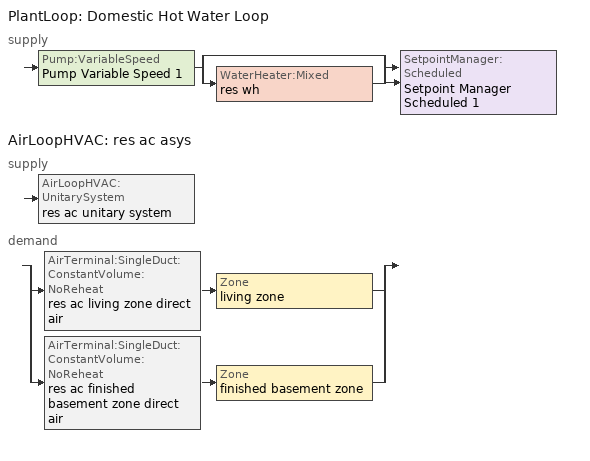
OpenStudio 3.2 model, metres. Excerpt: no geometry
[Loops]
PlantLoop 'Domestic Hot Water Loop'
 supply: Pump:VariableSpeed 'Pump Variable Speed 1' > split
  | bypass
  | WaterHeater:Mixed 'res wh'
  join > SetpointManager:Scheduled 'Setpoint Manager Scheduled 1'
AirLoopHVAC 'res ac asys'
 supply: AirLoopHVAC:UnitarySystem 'res ac unitary system'
 demand: split
  | AirTerminal:SingleDuct:ConstantVolume:NoReheat 'res ac living zone direct air' > Zone 'living zone'
  | AirTerminal:SingleDuct:ConstantVolume:NoReheat 'res ac finished basement zone direct air' > Zone 'finished basement zone'
[Sizing:Zone] Zone Cooling Design Supply Air Temperature Input Method=SupplyAirTemperature; Zone Cooling Design Supply Air Temperature {C}=14; Zone Cooling Design Supply Air Temperature Difference {deltaC}=11.11; Zone Heating Design Supply Air Temperature Input Method=SupplyAirTemperature; Zone Heating Design Supply Air Temperature {C}=40; Zone Heating Design Supply Air Temperature Difference {deltaC}=11.11; Zone Cooling Design Supply Air Humidity Ratio {kg-H2O/kg-air}=0.0085; Zone Heating Design Supply Air Humidity Ratio {kg-H2O/kg-air}=0.008; Cooling Design Air Flow Method=DesignDay; Heating Design Air Flow Method=DesignDay; Account for Dedicated Outdoor Air System=No; Dedicated Outdoor Air System Control Strategy=NeutralSupplyAir; Dedicated Outdoor Air Low Setpoint Temperature for Design {C}=autosize; Dedicated Outdoor Air High Setpoint Temperature for Design {C}=autosize
living zone; finished basement zone
[Zone equipment]
living zone: res ac living zone direct air, res bb living zone convective electric
finished basement zone: res ac finished basement zone direct air, res bb finished basement zone convective electric
[PlantLoop]
Domestic Hot Water Loop: Glycol Concentration=0; Maximum Loop Flow Rate {m3/s}=0.01; Plant Loop Volume {m3}=0.003; Load Distribution Scheme=Optimal
[Sizing:Plant]
Domestic Hot Water Loop: Loop Type=Heating; Design Loop Exit Temperature {C}=52.6667; Loop Design Temperature Difference {deltaC}=5.55556; Sizing Option=NonCoincident; Zone Timesteps in Averaging Window=1; Coincident Sizing Factor Mode=None
[Pump:VariableSpeed]
Pump Variable Speed 1: Rated Flow Rate {m3/s}=0.01; Rated Pump Head {Pa}=1; Rated Power Consumption {W}=0; Motor Efficiency=1; Fraction of Motor Inefficiencies to Fluid Stream=0; Coefficient 1 of the Part Load Performance Curve=0; Coefficient 2 of the Part Load Performance Curve=1; Coefficient 3 of the Part Load Performance Curve=0; Coefficient 4 of the Part Load Performance Curve=0; Pump Control Type=Intermittent; Skin Loss Radiative Fraction=0.5; Design Power Sizing Method=PowerPerFlowPerPressure; Design Electric Power per Unit Flow Rate {W/(m3/s)}=348701.1; Design Shaft Power per Unit Flow Rate per Unit Head {W-s/m3-Pa}=1.28205; Design Minimum Flow Rate Fraction=0
[SetpointManager:Scheduled]
Setpoint Manager Scheduled 1: Control Variable=Temperature; Schedule=dhw temp
[WaterHeater:Mixed]
res wh: Tank Volume {m3}=0.143846; Setpoint Temperature Schedule=WH Setpoint Temp; Deadband Temperature Difference {deltaC}=2; Maximum Temperature Limit {C}=99; Heater Control Type=Cycle; Heater Maximum Capacity {W}=11722.8; Heater Minimum Capacity {W}=0; Heater Fuel Type=Propane; Heater Thermal Efficiency=0.773298; Off Cycle Parasitic Fuel Consumption Rate {W}=0; Off Cycle Parasitic Fuel Type=Electricity; Off Cycle Parasitic Heat Fraction to Tank=0; On Cycle Parasitic Fuel Consumption Rate {W}=0; On Cycle Parasitic Fuel Type=Electricity; On Cycle Parasitic Heat Fraction to Tank=0; Ambient Temperature Indicator=ThermalZone; Ambient Temperature Thermal Zone=finished basement zone; Off Cycle Loss Coefficient to Ambient Temperature {W/K}=4.15693; Off Cycle Loss Fraction to Thermal Zone=0.64; On Cycle Loss Coefficient to Ambient Temperature {W/K}=4.15693; On Cycle Loss Fraction to Thermal Zone=1; Use Side Effectiveness=1; Source Side Effectiveness=1; Use Side Design Flow Rate {m3/s}=autosize; Source Side Design Flow Rate {m3/s}=autosize; Indirect Water Heating Recovery Time {hr}=1.5; Source Side Flow Control Mode=IndirectHeatPrimarySetpoint
[WaterHeater:Sizing]
res wh: Design Mode=PeakDraw; Time Storage Can Meet Peak Draw {hr}=0.538503; Time for Tank Recovery {hr}=0; Nominal Tank Volume for Autosizing Plant Connections {m3}=1
[Coil:Cooling:DX:SingleSpeed]
res ac cooling coil: Availability Schedule=Always On Discrete; Rated Total Cooling Capacity {W}=17584.3; Rated Sensible Heat Ratio=0.740403; Rated COP {W/W}=3.95054; Rated Air Flow Rate {m3/s}=0.911095; Rated Evaporator Fan Power Per Volume Flow Rate {W/(m3/s)}=773.391; Total Cooling Capacity Function of Temperature Curve=Cool-Cap-fT1; Total Cooling Capacity Function of Flow Fraction Curve=Cool-Cap-fFF1; Energy Input Ratio Function of Temperature Curve=Cool-EIR-fT1; Energy Input Ratio Function of Flow Fraction Curve=Cool-EIR-fFF1; Part Load Fraction Correlation Curve=Cool-PLF-fPLR1; Minimum Outdoor Dry-Bulb Temperature for Compressor Operation {C}=-25; Nominal Time for Condensate Removal to Begin {s}=1000; Ratio of Initial Moisture Evaporation Rate and Steady State Latent Capacity=1.5; Maximum Cycling Rate {cycles/hr}=3; Latent Capacity Time Constant {s}=45; Condenser Type=AirCooled; Evaporative Condenser Effectiveness=0; Evaporative Condenser Air Flow Rate {m3/s}=Autosize; Evaporative Condenser Pump Rated Power Consumption {W}=Autosize; Crankcase Heater Capacity {W}=0; Maximum Outdoor Dry-Bulb Temperature for Crankcase Heater Operation {C}=12.7778; Basin Heater Capacity {W/K}=0; Basin Heater Setpoint Temperature {C}=10
[Fan:OnOff]
res ac clg supply fan: Availability Schedule=Always On Discrete; Fan Total Efficiency=0.75; Pressure Rise {Pa}=794.58; Maximum Flow Rate {m3/s}=1.17751; Motor Efficiency=1; Motor In Airstream Fraction=1; Fan Power Ratio Function of Speed Ratio Curve=Fan On Off Power Curve; Fan Efficiency Ratio Function of Speed Ratio Curve=Fan On Off Efficiency Curve
[AirLoopHVAC:UnitarySystem]
res ac unitary system: Control Type=Load; Controlling Zone or Thermostat Location=living zone; Dehumidification Control Type=None; Availability Schedule=Always On Discrete; Supply Fan=res ac clg supply fan; Fan Placement=BlowThrough; Supply Air Fan Operating Mode Schedule=Always Off Discrete; DX Heating Coil Sizing Ratio=1; Cooling Coil=res ac cooling coil; Use DOAS DX Cooling Coil=No; DOAS DX Cooling Coil Leaving Minimum Air Temperature {C}=2; Latent Load Control=SensibleOnlyLoadControl; Supply Air Flow Rate Method During Cooling Operation=SupplyAirFlowRate; Supply Air Flow Rate During Cooling Operation {m3/s}=1.17751; Supply Air Flow Rate Method During Heating Operation=SupplyAirFlowRate; Supply Air Flow Rate During Heating Operation {m3/s}=0; Supply Air Flow Rate When No Cooling or Heating is Required {m3/s}=0; Maximum Supply Air Temperature {C}=48.8889; Maximum Outdoor Dry-Bulb Temperature for Supplemental Heater Operation {C}=21; Maximum Cycling Rate {cycles/hr}=2.5; Heat Pump Time Constant {s}=60; Fraction of On-Cycle Power Use=0.01; Heat Pump Fan Delay Time {s}=60; Ancilliary On-Cycle Electric Power {W}=0; Ancilliary Off-Cycle Electric Power {W}=0
[AirLoopHVAC]
res ac asys: Availability Schedule=Always On Discrete; Design Supply Air Flow Rate {m3/s}=1.17751; Design Return Air Flow Fraction of Supply Air Flow=1
[Sizing:System]
res ac asys: Type of Load to Size On=Sensible; Design Outdoor Air Flow Rate {m3/s}=Autosize; Central Heating Maximum System Air Flow Ratio=0.3; Preheat Design Temperature {C}=7; Preheat Design Humidity Ratio {kg-H2O/kg-Air}=0.008; Precool Design Temperature {C}=12.8; Precool Design Humidity Ratio {kg-H2O/kg-Air}=0.008; Central Cooling Design Supply Air Temperature {C}=12.8; Central Heating Design Supply Air Temperature {C}=16.7; Sizing Option=NonCoincident; 100% Outdoor Air in Cooling=Yes; 100% Outdoor Air in Heating=Yes; Central Cooling Design Supply Air Humidity Ratio {kg-H2O/kg-Air}=0.0085; Central Heating Design Supply Air Humidity Ratio {kg-H2O/kg-Air}=0.008; Cooling Design Air Flow Method=DesignDay; Cooling Design Air Flow Rate {m3/s}=0; Heating Design Air Flow Method=DesignDay; Heating Design Air Flow Rate {m3/s}=0; System Outdoor Air Method=ZoneSum; Zone Maximum Outdoor Air Fraction=1; Cooling Supply Air Flow Rate Per Floor Area {m3/s-m2}=0.00996765; Cooling Fraction of Autosized Cooling Supply Air Flow Rate=1; Cooling Supply Air Flow Rate Per Unit Cooling Capacity {m3/s-W}=3.94755e-05; Heating Supply Air Flow Rate Per Floor Area {m3/s-m2}=0.00996765; Heating Fraction of Autosized Heating Supply Air Flow Rate=1; Heating Fraction of Autosized Cooling Supply Air Flow Rate=1; Heating Supply Air Flow Rate Per Unit Heating Capacity {m3/s-W}=3.15882e-05; Cooling Design Capacity Method=CoolingDesignCapacity; Cooling Design Capacity {W}=autosize; Cooling Design Capacity Per Floor Area {W/m2}=234.7; Fraction of Autosized Cooling Design Capacity=1; Heating Design Capacity Method=HeatingDesignCapacity; Heating Design Capacity {W}=autosize; Heating Design Capacity Per Floor Area {W/m2}=157; Fraction of Autosized Heating Design Capacity=1; Central Cooling Capacity Control Method=OnOff
[AirTerminal:SingleDuct:ConstantVolume:NoReheat] Availability Schedule=Always On Discrete
Name | Maximum Air Flow Rate {m3/s}
res ac living zone direct air | 1.07398
res ac finished basement zone direct air | 0.103527
[ZoneHVAC:Baseboard:Convective:Electric] Availability Schedule=Always On Discrete; Efficiency=1
Name | Nominal Capacity {W}
res bb living zone convective electric | 26730.4
res bb finished basement zone convective electric | 2576.69
[ElectricEquipment:Definition] Design Level Calculation Method=EquipmentLevel; Design Level {W}=0; Fraction Latent=0; Fraction Radiant=0; Fraction Lost=1
res infil_1 house fan; res infil_1 range fan; res infil_1 bath fan
[OtherEquipment:Definition] Design Level Calculation Method=EquipmentLevel; Design Level {W}=0
res ds res ac asys SupSLkToLvEq; res ds res ac asys SupLatLkToLvEq; res ds res ac asys SupDCnToLvEq; res ds res ac asys SupDCnToAhEq; res ds res ac asys RetDCnToPlEq; res ds res ac asys RetDCnToAhEquip; res ds res ac asys SupSLkToAhEq; res ds res ac asys SupLatLkToAhEq; res ds res ac asys RetSLkEq; res ds res ac asys RetLatLkEq
[EnergyManagementSystem:Sensor]
Name | Output Variable or Output Meter Index Key | Output Variable or Output Meter
res_af_1_tin_s | living zone | Zone Mean Air Temperature
res_af_1_tt_s | living zone | Zone Outdoor Air Drybulb Temperature
res_ds_res_ac_asys_fan_rtf_s | res ac clg supply fan | Fan Runtime Fraction
res_ds_res_ac_asys_win_s | living zone | Zone Mean Air Humidity Ratio
res_ds_res_ac_asys_ah_t_s | finished basement zone | Zone Air Temperature
res_ds_res_ac_asys_ah_w_s | finished basement zone | Zone Mean Air Humidity Ratio
res_infil_1_bath_sch_s | res mv_1 bath exhaust schedule | Schedule Value
res_infil_1_wh_sch_s | Always On Discrete | Schedule Value
[EnergyManagementSystem:Actuator]
Name | Actuated Component | Actuated Component Type | Actuated Component Control Type
res_nv_1_flow_act | res nv_1 flow | Zone Infiltration | Air Exchange Flow Rate
res_ds_res_ac_asys_SupSLkToLvEq_act | res ds res ac asys SupSLkToLvEq | OtherEquipment | Power Level
res_ds_res_ac_asys_SupLatLkToLvEq_act | res ds res ac asys SupLatLkToLvEq | OtherEquipment | Power Level
res_ds_res_ac_asys_SupDCnToLvEq_act | res ds res ac asys SupDCnToLvEq | OtherEquipment | Power Level
res_ds_res_ac_asys_SupDCnToAhEq_act | res ds res ac asys SupDCnToAhEq | OtherEquipment | Power Level
res_ds_res_ac_asys_RetDCnToPlEq_act | res ds res ac asys RetDCnToPlEq | OtherEquipment | Power Level
res_ds_res_ac_asys_RetDCnToAhEquip_act | res ds res ac asys RetDCnToAhEquip | OtherEquipment | Power Level
res_ds_res_ac_asys_SupSLkToAhEq_act | res ds res ac asys SupSLkToAhEq | OtherEquipment | Power Level
res_ds_res_ac_asys_SupLatLkToAhEq_act | res ds res ac asys SupLatLkToAhEq | OtherEquipment | Power Level
res_ds_res_ac_asys_RetSLkEq_act | res ds res ac asys RetSLkEq | OtherEquipment | Power Level
res_ds_res_ac_asys_RetLatLkEq_act | res ds res ac asys RetLatLkEq | OtherEquipment | Power Level
res_ds_res_ac_asys_AhToLivMix_act | res ds res ac asys AhToLivMix | ZoneMixing | Air Exchange Flow Rate
res_ds_res_ac_asys_LivToAhMix_act | res ds res ac asys LivToAhMix | ZoneMixing | Air Exchange Flow Rate
res_infil_1_house_fan_act | res infil_1 house fan | ElectricEquipment | Electricity Rate
res_infil_1_range_fan_act | res infil_1 range fan | ElectricEquipment | Electricity Rate
res_infil_1_bath_fan_act | res infil_1 bath fan | ElectricEquipment | Electricity Rate
res_infil_1_flow_act | res infil_1 flow | Zone Infiltration | Air Exchange Flow Rate
[EnergyManagementSystem:Program]
res_nv_1_program: Set Tdiff = res_af_1_tin_s-res_af_1_tt_s; Set dT = (@Abs Tdiff); Set pt = (@RhFnTdbWPb res_af_1_tt_s res_nv_wt_s res_nv_pb_s); Set NVA = 17400.224101717125; Set Cs = 0.00017926040778923255; Set Cw = 8.70903777141566e-05; Set MNV = 3.8963980910592118; Set MHR = 0.0115; Set MRH = 0.7; Set temp1 = (res_nv_1_nva_s*NVA); Set SGNV = temp1*((((Cs*dT)+(Cw*(res_af_vw_s^2)))^0.5)/1000); If (res_nv_wt_s<MHR) && (pt<MRH) && (res_af_1_tin_s>res_nv_1_sp_s); Set temp2 = (res_af_1_tin_s-res_nv_1_sp_s); Set NVadj1 = temp2/(res_af_1_tin_s-res_af_1_tt_s); Set NVadj2 = (@Min NVadj1 1); Set NVadj3 = (@Max NVadj2 0); Set NVadj = SGNV*NVadj3; Set res_nv_1_flow_act = (@Min NVadj MNV); Else; Set res_nv_1_flow_act = 0; EndIf
res_ds_res_ac_asys_program: Set res_ds_res_ac_asys_AhMfr = res_ds_res_ac_asys_ah_mfr_s; Set res_ds_res_ac_asys_FanRtf = res_ds_res_ac_asys_fan_rtf_s; Set res_ds_res_ac_asys_AhVfr = res_ds_res_ac_asys_ah_vfr_s; Set res_ds_res_ac_asys_AhTt = res_ds_res_ac_asys_ah_tt_s; Set res_ds_res_ac_asys_AhWt = res_ds_res_ac_asys_ah_wt_s; Set res_ds_res_ac_asys_RaT = res_ds_res_ac_asys_ra_t_s; Set res_ds_res_ac_asys_RaW = res_ds_res_ac_asys_ra_w_s; Set res_ds_res_ac_asys_AhT = res_ds_res_ac_asys_ah_t_s; Set res_ds_res_ac_asys_AhW = res_ds_res_ac_asys_ah_w_s; Run res_ds_res_ac_asys_lk_subrout; Set res_ds_res_ac_asys_SupSLkToLvEq_act = res_ds_res_ac_asys_SupSLkToLv; Set res_ds_res_ac_asys_SupLatLkToLvEq_act = res_ds_res_ac_asys_SupLatLkToLv; Set res_ds_res_ac_asys_SupDCnToLvEq_act = res_ds_res_ac_asys_SupDCnToLv; Set res_ds_res_ac_asys_SupDCnToAhEq_act = res_ds_res_ac_asys_SupDCnToAh; Set res_ds_res_ac_asys_SupSLkToAhEq_act = res_ds_res_ac_asys_SupSLkToAh; Set res_ds_res_ac_asys_SupLatLkToAhEq_act = res_ds_res_ac_asys_SupLatLkToAh; Set res_ds_res_ac_asys_RetSLkEq_act = res_ds_res_ac_asys_RetSLk; Set res_ds_res_ac_asys_RetLatLkEq_act = res_ds_res_ac_asys_RetLatLk; Set res_ds_res_ac_asys_RetDCnToPlEq_act = res_ds_res_ac_asys_RetDCnToPl; Set res_ds_res_ac_asys_RetDCnToAhEquip_act = res_ds_res_ac_asys_RetDCnToAh; Set res_ds_res_ac_asys_AhToLivMix_act = res_ds_res_ac_asys_AhToLiv; Set res_ds_res_ac_asys_LivToAhMix_act = res_ds_res_ac_asys_LivToAh
res_infil_1_program: Set p_m = 0.14; Set p_s = 0.22; Set s_m = 270; Set s_s = 370; Set z_m = 9.99744; Set z_s = 4.8768; Set f_t = (((s_m/z_m)^p_m)*((z_s/s_s)^p_s)); Set Tdiff = res_af_1_tin_s-res_af_1_tt_s; Set dT = @Abs Tdiff; Set c = 0.1078; Set Cs = 0.0901; Set Cw = 0.1284; Set n = 0.67; Set sft = (f_t*0.7000000000000001); Set temp1 = ((c*Cw)*((sft*res_af_vw_s)^(2*n)))^2; Set Qn = (((c*Cs*(dT^n))^2)+temp1)^0.5; Set Tdiff = res_af_1_tin_s-res_af_1_tt_s; Set dT = @Abs Tdiff; Set QWHV = res_infil_1_wh_sch_s*0.0389; Set Qrange = res_infil_1_range_sch_s*0.0472; Set Qdryer = 0.0; Set Qbath = res_infil_1_bath_sch_s*0.0708; Set QhpwhOut = 0; Set QhpwhIn = 0; Set QductsOut = 0; Set QductsIn = 0; Set QductsOut = QductsOut+res_ds_res_ac_asys_lk_ret_fan_equiv; Set QductsIn = QductsIn+res_ds_res_ac_asys_lk_sup_fan_equiv; Set Qout = QWHV+Qrange+Qbath+Qdryer+QhpwhOut+QductsOut; Set Qin = QhpwhIn+QductsIn; Set Qu = (@Abs (Qout-Qin)); Set Qb = (@Min Qout Qin); Set faneff_wh = 0.9438948864000002; Set res_infil_1_house_fan_act = (QWHV*300)/faneff_wh*1; Set faneff_sp = 0.4719474432000001; Set res_infil_1_range_fan_act = (Qrange*300)/faneff_sp; Set res_infil_1_bath_fan_act = (Qbath*300)/faneff_sp; Set Q_acctd_for_elsewhere = QhpwhOut+QhpwhIn+QductsOut+QductsIn; Set res_infil_1_flow_act = (((Qu^2)+(Qn^2))^0.5)-Q_acctd_for_elsewhere; Set res_infil_1_flow_act = (@Max res_infil_1_flow_act 0)
[AirLoopHVAC:ReturnPlenum]
res ac asys return plenum: ThermalZone=res ds res ac asys ret air zone
[EnergyManagementSystem:Subroutine]
res_ds_res_ac_asys_lk_subrout: Set f_sup = 0.1499250749250749; Set f_ret = 0.0750749250749251; Set f_OA = 0.0; Set oafrate = f_OA * res_ds_res_ac_asys_AhVfr; Set suplkfrate = f_sup * res_ds_res_ac_asys_AhVfr; Set retlkfrate = f_ret * res_ds_res_ac_asys_AhVfr; Set res_ds_res_ac_asys_AhToLiv = (@Abs (suplkfrate-retlkfrate-oafrate)); Set res_ds_res_ac_asys_LivToAh = 0; Set res_ds_res_ac_asys_lk_sup_fan_equiv = 0; Set res_ds_res_ac_asys_lk_ret_fan_equiv = oafrate; If res_ds_res_ac_asys_AhMfr>0; Set h_SA=(@HFnTdbW res_ds_res_ac_asys_AhTt res_ds_res_ac_asys_AhWt); Set h_AHZ=(@HFnTdbW res_ds_res_ac_asys_AhT res_ds_res_ac_asys_AhW); Set h_RA=(@HFnTdbW res_ds_res_ac_asys_RaT res_ds_res_ac_asys_RaW); Set h_fg=(@HfgAirFnWTdb res_ds_res_ac_asys_AhWt res_ds_res_ac_asys_AhTt); Set SALkQtot=f_sup*res_ds_res_ac_asys_AhMfr*(h_RA-h_SA); Set temp1=h_fg*(res_ds_res_ac_asys_RaW-res_ds_res_ac_asys_AhWt); Set res_ds_res_ac_asys_SupLatLkToLv = f_sup*res_ds_res_ac_asys_AhMfr*temp1; Set res_ds_res_ac_asys_SupSLkToLv = SALkQtot-res_ds_res_ac_asys_SupLatLkToLv; Set eTm=(res_ds_res_ac_asys_FanRtf/(res_ds_res_ac_asys_AhMfr*1006.0))*282.756; Set eTm=0-eTm; Set temp4=res_ds_res_ac_asys_AhT; Set tsup=temp4+((res_ds_res_ac_asys_AhTt-res_ds_res_ac_asys_AhT)*(@Exp eTm)); Set temp5=tsup-res_ds_res_ac_asys_AhTt; Set res_ds_res_ac_asys_SupDCnToLv = res_ds_res_ac_asys_AhMfr*1006.0*temp5; Set res_ds_res_ac_asys_SupDCnToAh = 0-res_ds_res_ac_asys_SupDCnToLv; Set eTm=(res_ds_res_ac_asys_FanRtf/(res_ds_res_ac_asys_AhMfr*1006.0))*157.086; Set eTm=0-eTm; Set temp6=res_ds_res_ac_asys_AhT; Set tret=temp6+((res_ds_res_ac_asys_RaT-res_ds_res_ac_asys_AhT)*(@Exp eTm)); Set temp7=tret-res_ds_res_ac_asys_RaT; Set res_ds_res_ac_asys_RetDCnToPl=res_ds_res_ac_asys_AhMfr*1006.0*temp7; Set res_ds_res_ac_asys_RetDCnToAh=0-res_ds_res_ac_asys_RetDCnToPl; Set res_ds_res_ac_asys_RetLatLk=0; Set temp2=(res_ds_res_ac_asys_AhT-res_ds_res_ac_asys_RaT); Set res_ds_res_ac_asys_RetSLk=f_ret*res_ds_res_ac_asys_AhMfr*1006.0*temp2; Set QtLkToAHZn=f_sup*res_ds_res_ac_asys_AhMfr*(h_SA-h_AHZ); Set temp3=(res_ds_res_ac_asys_AhWt-res_ds_res_ac_asys_AhW); Set res_ds_res_ac_asys_SupLatLkToAh=f_sup*res_ds_res_ac_asys_AhMfr*h_fg; Set res_ds_res_ac_asys_SupLatLkToAh=res_ds_res_ac_asys_SupLatLkToAh*temp3; Set res_ds_res_ac_asys_SupSLkToAh=QtLkToAHZn-res_ds_res_ac_asys_SupLatLkToAh; Else; Set res_ds_res_ac_asys_SupLatLkToLv=0; Set res_ds_res_ac_asys_SupSLkToLv=0; Set res_ds_res_ac_asys_SupDCnToLv=0; Set res_ds_res_ac_asys_SupDCnToAh=0; Set res_ds_res_ac_asys_RetDCnToPl=0; Set res_ds_res_ac_asys_RetDCnToAh=0; Set res_ds_res_ac_asys_RetLatLk=0; Set res_ds_res_ac_asys_RetSLk=0; Set res_ds_res_ac_asys_SupLatLkToAh=0; Set res_ds_res_ac_asys_SupSLkToAh=0; EndIf
[EnergyManagementSystem:ProgramCallingManager]
res af_1 program calling manager: BeginTimestepBeforePredictor; res_infil_1_program; res_nv_1_program
res ds res ac asys program calling manager: EndOfSystemTimestepAfterHVACReporting; res_ds_res_ac_asys_program
[Schedule:Constant]
Name | Value
dhw temp; WH Setpoint Temp | 52.6667
Always On Discrete | 1
Always Off Discrete | 0
[Schedule:Ruleset]
res mv_1 bath exhaust schedule: Default Day Schedule=Schedule Day 16; Summer Design Day Schedule=res mv_1 bath exhaust schedule summer design; Winter Design Day Schedule=res mv_1 bath exhaust schedule winter design
[Schedule:Day]
Schedule Day 16; res mv_1 bath exhaust schedule winter design: 24, 0, 0
res mv_1 bath exhaust schedule allday1; res mv_1 bath exhaust schedule allday2; res mv_1 bath exhaust schedule allday3; res mv_1 bath exhaust schedule allday4; res mv_1 bath exhaust schedule allday5; res mv_1 bath exhaust schedule allday6; res mv_1 bath exhaust schedule allday7; res mv_1 bath exhaust schedule allday8; res mv_1 bath exhaust schedule allday9; res mv_1 bath exhaust schedule allday10; res mv_1 bath exhaust schedule allday11; res mv_1 bath exhaust schedule allday12: 4, 0, 0, 5, 0, 1, 24, 0, 0
res mv_1 bath exhaust schedule summer design: 24, 0, 1
[Schedule:Rule] Schedule Ruleset=res mv_1 bath exhaust schedule; Apply Sunday=Yes; Apply Monday=Yes; Apply Tuesday=Yes; Apply Wednesday=Yes; Apply Thursday=Yes; Apply Friday=Yes; Apply Saturday=Yes; Date Specification Type=DateRange; Start Day=1
Name | Rule Order | Day Schedule | Start Month | End Month | End Day
res mv_1 bath exhaust schedule allday rule1 | 11 | res mv_1 bath exhaust schedule allday1 | 1 | 1 | 31
res mv_1 bath exhaust schedule allday rule2 | 10 | res mv_1 bath exhaust schedule allday2 | 2 | 2 | 28
res mv_1 bath exhaust schedule allday rule3 | 9 | res mv_1 bath exhaust schedule allday3 | 3 | 3 | 31
res mv_1 bath exhaust schedule allday rule4 | 8 | res mv_1 bath exhaust schedule allday4 | 4 | 4 | 30
res mv_1 bath exhaust schedule allday rule5 | 7 | res mv_1 bath exhaust schedule allday5 | 5 | 5 | 31
res mv_1 bath exhaust schedule allday rule6 | 6 | res mv_1 bath exhaust schedule allday6 | 6 | 6 | 30
res mv_1 bath exhaust schedule allday rule7 | 5 | res mv_1 bath exhaust schedule allday7 | 7 | 7 | 31
res mv_1 bath exhaust schedule allday rule8 | 4 | res mv_1 bath exhaust schedule allday8 | 8 | 8 | 31
res mv_1 bath exhaust schedule allday rule9 | 3 | res mv_1 bath exhaust schedule allday9 | 9 | 9 | 30
res mv_1 bath exhaust schedule allday rule10 | 2 | res mv_1 bath exhaust schedule allday10 | 10 | 10 | 31
res mv_1 bath exhaust schedule allday rule11 | 1 | res mv_1 bath exhaust schedule allday11 | 11 | 11 | 30
res mv_1 bath exhaust schedule allday rule12 | 0 | res mv_1 bath exhaust schedule allday12 | 12 | 12 | 31
[Curve:Biquadratic] Minimum Value of x=13.88; Maximum Value of x=23.88; Minimum Value of y=18.33; Maximum Value of y=51.66
Name | Coefficient1 Constant | Coefficient2 x | Coefficient3 x**2 | Coefficient4 y | Coefficient5 y**2 | Coefficient6 x*y
Cool-Cap-fT1 | 1.5509 | -0.0750501 | 0.00309714 | 0.00240111 | -5.0544e-05 | -0.000427281
Cool-EIR-fT1 | -0.304283 | 0.118048 | -0.00342467 | -0.00626191 | 0.000695427 | -0.000469975
[Curve:Quadratic] Minimum Value of x=0
Name | Coefficient1 Constant | Coefficient2 x | Coefficient3 x**2 | Maximum Value of x | Minimum Curve Output | Maximum Curve Output
Cool-PLF-fPLR1 | 0.93 | 0.07 | 0 | 1 | 0.7 | 1
Cool-Cap-fFF1 | 0.718605 | 0.4101 | -0.128705 | 2 | 0 | 2
Cool-EIR-fFF1 | 1.323 | -0.477711 | 0.154712 | 2 | 0 | 2
[Curve:Exponent]
Fan On Off Power Curve: Coefficient1 Constant=1; Coefficient2 Constant=0; Coefficient3 Constant=0; Minimum Value of x=0; Maximum Value of x=1
[Curve:Cubic]
Fan On Off Efficiency Curve: Coefficient1 Constant=1; Coefficient2 x=0; Coefficient3 x**2=0; Coefficient4 x**3=0; Minimum Value of x=0; Maximum Value of x=1
